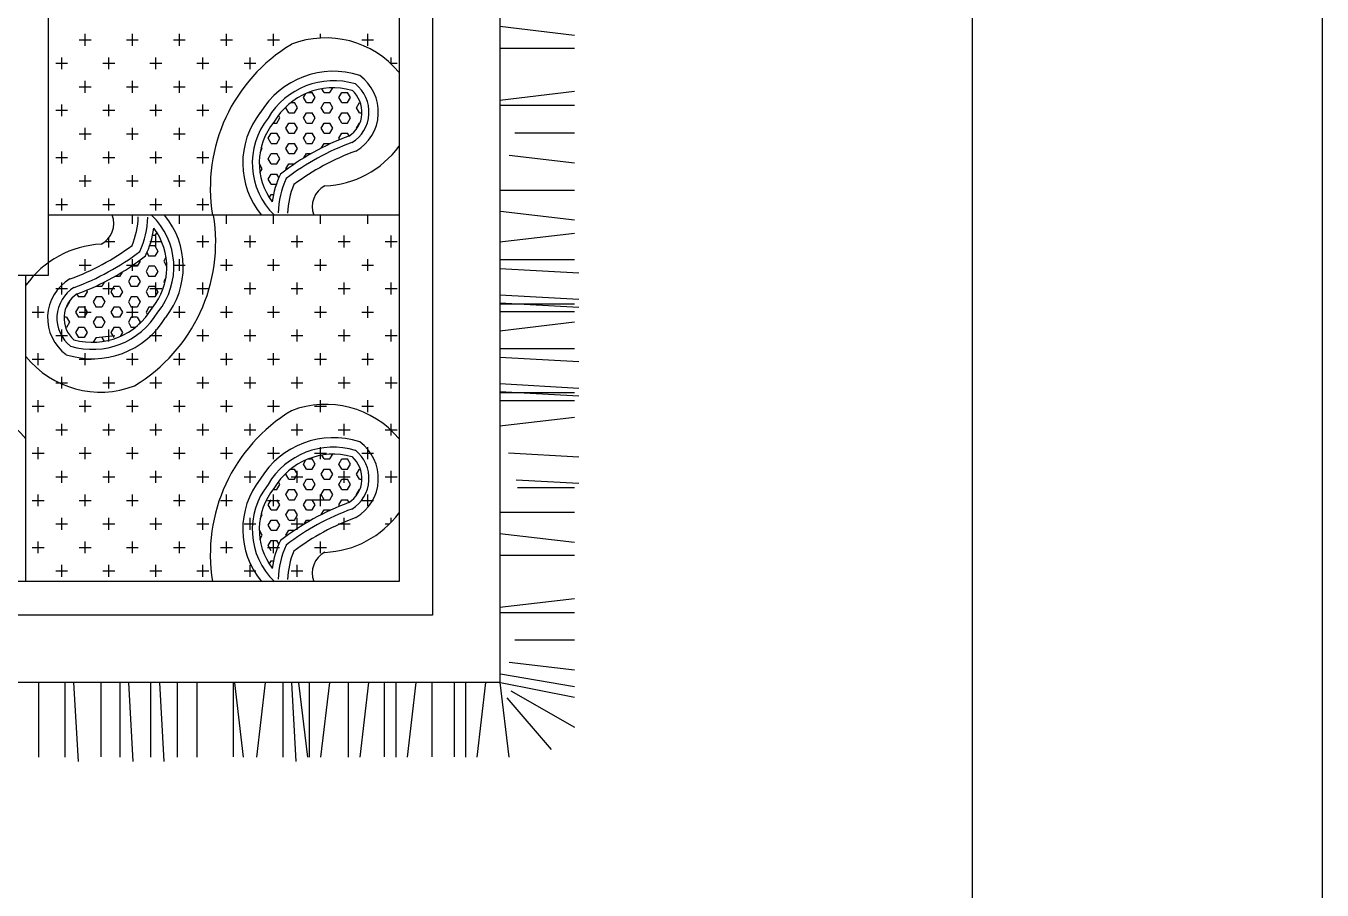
# Model space of a CAD drawing. Header units: inches. Extents: x 9.7 to 52.2, y 13.1 to 37.9.
# Drawn here: x 29.488 to 30.738, y 30.778 to 31.611 of the extents above; entities that cross this region are included whole.
import ezdxf

# ---------------------------------------------------------------- set-up
doc = ezdxf.new("R2010")
doc.units = ezdxf.units.IN
doc.header["$MEASUREMENT"] = 0
doc.layers.add('02', color=2, linetype='Continuous')
doc.layers.add('kadrbm', color=4, linetype='Continuous')

# ---------------------------------------------------------------- blocks, each defined once
blk = doc.blocks.new('kadrbm')
at = {"layer": 'kadrbm', "color": 4}
blk.add_lwpolyline([(0, 0), (0, 24.7972), (21, 24.7972), (21, 0), (0, 0)], close=True, dxfattribs=at)
blk.add_lwpolyline([(20.6631, 0.3257), (20.6631, 24.4603), (0.3369, 24.4603), (0.3369, 0.3257), (20.6631, 0.3257)], dxfattribs=at)

msp = doc.modelspace()

# ---------------------------------------------------------------- linework, layer by layer
at = {"layer": '02'}
for p, q in [((29.9452, 31.6104), (30.0172, 31.6018)), ((29.5399, 31.5973), (29.5513, 31.5973)), ((29.5456, 31.5916), (29.5456, 31.603)), ((29.5853, 31.5973), (29.5966, 31.5973)), ((29.591, 31.5916), (29.591, 31.603)), ((29.6307, 31.5973), (29.642, 31.5973)), ((29.6363, 31.5916), (29.6363, 31.603)), ((29.676, 31.5973), (29.6874, 31.5973)), ((29.6817, 31.5916), (29.6817, 31.603)), ((29.7214, 31.5973), (29.7327, 31.5973)), ((29.727, 31.5916), (29.727, 31.603)), ((29.7724, 31.5989), (29.7724, 31.603)), ((29.8121, 31.5973), (29.8234, 31.5973)), ((29.8178, 31.5916), (29.8178, 31.603)), ((29.5229, 31.569), (29.5229, 31.5803)), ((29.5683, 31.569), (29.5683, 31.5803)), ((29.6136, 31.569), (29.6136, 31.5803)), ((29.659, 31.569), (29.659, 31.5803)), ((29.7044, 31.569), (29.7044, 31.5803)), ((29.8404, 31.5739), (29.8404, 31.5803)), ((29.9452, 31.5893), (30.0171, 31.5893)), ((29.5173, 31.5746), (29.5286, 31.5746)), ((29.5626, 31.5746), (29.574, 31.5746)), ((29.608, 31.5746), (29.6193, 31.5746)), ((29.6533, 31.5746), (29.6647, 31.5746)), ((29.6987, 31.5746), (29.71, 31.5746)), ((29.8397, 31.5746), (29.8461, 31.5746)), ((29.5456, 31.5463), (29.5456, 31.5576)), ((29.591, 31.5463), (29.591, 31.5576)), ((29.6363, 31.5463), (29.6363, 31.5576)), ((29.6817, 31.5463), (29.6817, 31.5576)), ((29.5399, 31.552), (29.5513, 31.552)), ((29.5853, 31.552), (29.5966, 31.552)), ((29.6307, 31.552), (29.642, 31.552)), ((29.676, 31.552), (29.6874, 31.552)), ((29.7559, 31.5416), (29.7582, 31.5455)), ((29.7606, 31.5465), (29.7644, 31.5465)), ((29.7673, 31.5416), (29.7644, 31.5465)), ((29.7758, 31.5465), (29.7737, 31.5501)), ((29.7758, 31.5465), (29.7814, 31.5465)), ((29.7814, 31.5465), (29.7841, 31.5511)), ((29.7899, 31.5416), (29.7928, 31.5465)), ((29.7928, 31.5465), (29.7984, 31.5465)), ((29.8013, 31.5416), (29.7984, 31.5465)), ((29.9452, 31.5392), (30.0172, 31.5477)), ((29.5173, 31.5293), (29.5286, 31.5293)), ((29.5229, 31.5236), (29.5229, 31.5349)), ((29.5626, 31.5293), (29.574, 31.5293)), ((29.5683, 31.5236), (29.5683, 31.5349)), ((29.608, 31.5293), (29.6193, 31.5293)), ((29.6136, 31.5236), (29.6136, 31.5349)), ((29.6533, 31.5293), (29.6647, 31.5293)), ((29.659, 31.5236), (29.659, 31.5349)), ((29.7389, 31.5317), (29.74, 31.5337)), ((29.7417, 31.5268), (29.7389, 31.5317)), ((29.7435, 31.5367), (29.7474, 31.5367)), ((29.7502, 31.5317), (29.7474, 31.5367)), ((29.7474, 31.5268), (29.7502, 31.5317)), ((29.7588, 31.5367), (29.7559, 31.5416)), ((29.7588, 31.5367), (29.7644, 31.5367)), ((29.7644, 31.5367), (29.7673, 31.5416)), ((29.7729, 31.5317), (29.7758, 31.5367)), ((29.7758, 31.5268), (29.7729, 31.5317)), ((29.7758, 31.5367), (29.7814, 31.5367)), ((29.7843, 31.5317), (29.7814, 31.5367)), ((29.7814, 31.5268), (29.7843, 31.5317)), ((29.7928, 31.5367), (29.7899, 31.5416)), ((29.7928, 31.5367), (29.7984, 31.5367)), ((29.7984, 31.5367), (29.8013, 31.5416)), ((29.8069, 31.5317), (29.8098, 31.5367)), ((29.8098, 31.5268), (29.8069, 31.5317)), ((29.8098, 31.5367), (29.8107, 31.5367)), ((29.9452, 31.5342), (30.0171, 31.5342)), ((29.7266, 31.517), (29.7304, 31.517)), ((29.7304, 31.517), (29.7332, 31.5219)), ((29.7332, 31.5219), (29.7317, 31.5245)), ((29.7389, 31.5121), (29.7417, 31.517)), ((29.7417, 31.5268), (29.7474, 31.5268)), ((29.7417, 31.517), (29.7474, 31.517)), ((29.7502, 31.5121), (29.7474, 31.517)), ((29.7559, 31.5219), (29.7588, 31.5268)), ((29.7588, 31.517), (29.7559, 31.5219)), ((29.7588, 31.5268), (29.7644, 31.5268)), ((29.7588, 31.517), (29.7644, 31.517)), ((29.7673, 31.5219), (29.7644, 31.5268)), ((29.7644, 31.517), (29.7673, 31.5219)), ((29.7729, 31.5121), (29.7758, 31.517)), ((29.7758, 31.5268), (29.7814, 31.5268)), ((29.7758, 31.517), (29.7814, 31.517)), ((29.7843, 31.5121), (29.7814, 31.517)), ((29.7899, 31.5219), (29.7928, 31.5268)), ((29.7928, 31.517), (29.7899, 31.5219)), ((29.7928, 31.5268), (29.7984, 31.5268)), ((29.7928, 31.517), (29.7984, 31.517)), ((29.8013, 31.5219), (29.7984, 31.5268)), ((29.7984, 31.517), (29.8013, 31.5219)), ((29.8069, 31.5121), (29.8098, 31.517)), ((29.8098, 31.5268), (29.8122, 31.5268)), ((29.8098, 31.517), (29.8101, 31.517)), ((29.5399, 31.5066), (29.5513, 31.5066)), ((29.5456, 31.5009), (29.5456, 31.5123)), ((29.5853, 31.5066), (29.5966, 31.5066)), ((29.591, 31.5009), (29.591, 31.5123)), ((29.6307, 31.5066), (29.642, 31.5066)), ((29.6363, 31.5009), (29.6363, 31.5123)), ((29.7219, 31.5023), (29.7247, 31.5072)), ((29.7247, 31.5072), (29.7304, 31.5072)), ((29.7332, 31.5023), (29.7304, 31.5072)), ((29.7417, 31.5072), (29.7389, 31.5121)), ((29.7417, 31.5072), (29.7474, 31.5072)), ((29.7474, 31.5072), (29.7502, 31.5121)), ((29.7559, 31.5023), (29.7588, 31.5072)), ((29.7588, 31.5072), (29.7644, 31.5072)), ((29.7673, 31.5023), (29.7644, 31.5072)), ((29.7758, 31.5072), (29.7729, 31.5121)), ((29.7758, 31.5072), (29.7814, 31.5072)), ((29.7814, 31.5072), (29.7843, 31.5121)), ((29.7899, 31.5023), (29.7928, 31.5072)), ((29.7928, 31.5072), (29.7984, 31.5072)), ((29.8, 31.5046), (29.7984, 31.5072)), ((29.8072, 31.5117), (29.8069, 31.5121)), ((29.9597, 31.5077), (30.0171, 31.5077)), ((29.7141, 31.4888), (29.7162, 31.4925)), ((29.7162, 31.4925), (29.7153, 31.4941)), ((29.7247, 31.4974), (29.7219, 31.5023)), ((29.7247, 31.4974), (29.7304, 31.4974)), ((29.7304, 31.4974), (29.7332, 31.5023)), ((29.7389, 31.4925), (29.7417, 31.4974)), ((29.7417, 31.4876), (29.7389, 31.4925)), ((29.7417, 31.4974), (29.7474, 31.4974)), ((29.7502, 31.4925), (29.7474, 31.4974)), ((29.7474, 31.4876), (29.7502, 31.4925)), ((29.7588, 31.4974), (29.7559, 31.5023)), ((29.7588, 31.4974), (29.7644, 31.4974)), ((29.7644, 31.4974), (29.7673, 31.5023)), ((29.7731, 31.4927), (29.7758, 31.4974)), ((29.7758, 31.4974), (29.7814, 31.4974)), ((29.7817, 31.4969), (29.7814, 31.4974)), ((29.7908, 31.5009), (29.7899, 31.5023)), ((29.5173, 31.4839), (29.5286, 31.4839)), ((29.5229, 31.4782), (29.5229, 31.4896)), ((29.5626, 31.4839), (29.574, 31.4839)), ((29.5683, 31.4782), (29.5683, 31.4896)), ((29.608, 31.4839), (29.6193, 31.4839)), ((29.6136, 31.4782), (29.6136, 31.4896)), ((29.6533, 31.4839), (29.6647, 31.4839)), ((29.659, 31.4782), (29.659, 31.4896)), ((29.7219, 31.4826), (29.7247, 31.4876)), ((29.7247, 31.4777), (29.7219, 31.4826)), ((29.7247, 31.4876), (29.7304, 31.4876)), ((29.7332, 31.4826), (29.7304, 31.4876)), ((29.7304, 31.4777), (29.7332, 31.4826)), ((29.7417, 31.4876), (29.7474, 31.4876)), ((29.7563, 31.4834), (29.7588, 31.4876)), ((29.7588, 31.4876), (29.7634, 31.4876)), ((29.9541, 31.4862), (30.0172, 31.4787)), ((29.5456, 31.4556), (29.5456, 31.4669)), ((29.591, 31.4556), (29.591, 31.4669)), ((29.6363, 31.4556), (29.6363, 31.4669)), ((29.7133, 31.4777), (29.7134, 31.4777)), ((29.7162, 31.4728), (29.7134, 31.4777)), ((29.714, 31.4689), (29.7162, 31.4728)), ((29.7219, 31.463), (29.7247, 31.4679)), ((29.7247, 31.4777), (29.7304, 31.4777)), ((29.7247, 31.4679), (29.7304, 31.4679)), ((29.7323, 31.4646), (29.7304, 31.4679)), ((29.7389, 31.4728), (29.7417, 31.4777)), ((29.7394, 31.472), (29.7389, 31.4728)), ((29.7417, 31.4777), (29.7474, 31.4777)), ((29.7474, 31.4777), (29.7474, 31.4777)), ((29.5399, 31.4612), (29.5513, 31.4612)), ((29.5853, 31.4612), (29.5966, 31.4612)), ((29.6307, 31.4612), (29.642, 31.4612)), ((29.7247, 31.4581), (29.7219, 31.463)), ((29.7247, 31.4581), (29.7298, 31.4581)), ((29.5229, 31.4329), (29.5229, 31.4442)), ((29.5683, 31.4329), (29.5683, 31.4442)), ((29.6136, 31.4329), (29.6136, 31.4442)), ((29.659, 31.4329), (29.659, 31.4442)), ((29.7229, 31.4451), (29.7247, 31.4483)), ((29.7247, 31.4483), (29.7271, 31.4483)), ((29.9458, 31.4525), (30.0171, 31.4525)), ((29.5173, 31.4386), (29.5286, 31.4386)), ((29.5626, 31.4386), (29.574, 31.4386)), ((29.608, 31.4386), (29.6193, 31.4386)), ((29.6533, 31.4386), (29.6647, 31.4386)), ((29.9458, 31.4321), (30.0172, 31.4236)), ((29.848, 31.4284), (29.5103, 31.4284)), ((29.591, 31.4199), (29.591, 31.4284)), ((29.6363, 31.4199), (29.6363, 31.4284)), ((29.6817, 31.4199), (29.6817, 31.4284)), ((29.727, 31.4199), (29.727, 31.4284)), ((29.7724, 31.4199), (29.7724, 31.4284)), ((29.8178, 31.4199), (29.8178, 31.4284)), ((29.5683, 31.3972), (29.5683, 31.4064)), ((29.6127, 31.4085), (29.6104, 31.4085)), ((29.6145, 31.4116), (29.6127, 31.4085)), ((29.6136, 31.3972), (29.6136, 31.4086)), ((29.659, 31.3972), (29.659, 31.4086)), ((29.7044, 31.3972), (29.7044, 31.4086)), ((29.7497, 31.3972), (29.7497, 31.4086)), ((29.7951, 31.3972), (29.7951, 31.4086)), ((29.8404, 31.3972), (29.8404, 31.4086)), ((29.9452, 31.4024), (30.0172, 31.4108)), ((29.5649, 31.4029), (29.574, 31.4029)), ((29.6051, 31.3922), (29.607, 31.3888)), ((29.6127, 31.3986), (29.6076, 31.3986)), ((29.608, 31.4029), (29.6193, 31.4029)), ((29.6127, 31.3986), (29.6155, 31.3937)), ((29.6155, 31.3937), (29.6127, 31.3888)), ((29.6533, 31.4029), (29.6647, 31.4029)), ((29.6987, 31.4029), (29.71, 31.4029)), ((29.7441, 31.4029), (29.7554, 31.4029)), ((29.7894, 31.4029), (29.8008, 31.4029)), ((29.8348, 31.4029), (29.8461, 31.4029)), ((29.5399, 31.3802), (29.5513, 31.3802)), ((29.5456, 31.3746), (29.5456, 31.3859)), ((29.5853, 31.3802), (29.5966, 31.3802)), ((29.591, 31.3746), (29.591, 31.3859)), ((29.5985, 31.3839), (29.5957, 31.379)), ((29.598, 31.3847), (29.5985, 31.3839)), ((29.6127, 31.3888), (29.607, 31.3888)), ((29.6234, 31.3878), (29.6212, 31.3839)), ((29.6212, 31.3839), (29.624, 31.379)), ((29.6307, 31.3802), (29.642, 31.3802)), ((29.6363, 31.3746), (29.6363, 31.3859)), ((29.676, 31.3802), (29.6874, 31.3802)), ((29.6817, 31.3746), (29.6817, 31.3859)), ((29.7214, 31.3802), (29.7327, 31.3802)), ((29.727, 31.3746), (29.727, 31.3859)), ((29.7667, 31.3802), (29.7781, 31.3802)), ((29.7724, 31.3746), (29.7724, 31.3859)), ((29.8121, 31.3802), (29.8234, 31.3802)), ((29.8178, 31.3746), (29.8178, 31.3859)), ((29.9452, 31.3854), (30.0172, 31.3854)), ((29.4884, 31.0752), (29.4884, 31.3704)), ((29.5787, 31.3692), (29.574, 31.3692)), ((29.5811, 31.3733), (29.5787, 31.3692)), ((29.59, 31.3692), (29.5872, 31.3643)), ((29.5957, 31.379), (29.59, 31.379)), ((29.59, 31.379), (29.59, 31.379)), ((29.5957, 31.3692), (29.59, 31.3692)), ((29.5957, 31.3692), (29.5985, 31.3643)), ((29.607, 31.379), (29.6042, 31.3741)), ((29.6042, 31.3741), (29.607, 31.3692)), ((29.6127, 31.379), (29.607, 31.379)), ((29.6127, 31.3692), (29.607, 31.3692)), ((29.6127, 31.379), (29.6155, 31.3741)), ((29.6155, 31.3741), (29.6127, 31.3692)), ((29.6233, 31.3679), (29.6212, 31.3643)), ((29.6241, 31.379), (29.624, 31.379)), ((29.9452, 31.3769), (30.0214, 31.3726)), ((29.5173, 31.3576), (29.5286, 31.3576)), ((29.5229, 31.3519), (29.5229, 31.3632)), ((29.5475, 31.3544), (29.5446, 31.3495)), ((29.5467, 31.3559), (29.5475, 31.3544)), ((29.5557, 31.3598), (29.556, 31.3594)), ((29.5616, 31.3594), (29.556, 31.3594)), ((29.5643, 31.364), (29.5616, 31.3594)), ((29.5626, 31.3576), (29.574, 31.3576)), ((29.5683, 31.3519), (29.5683, 31.3632)), ((29.573, 31.3594), (29.5702, 31.3544)), ((29.5702, 31.3544), (29.573, 31.3495)), ((29.5787, 31.3594), (29.573, 31.3594)), ((29.5787, 31.3594), (29.5815, 31.3544)), ((29.5815, 31.3544), (29.5787, 31.3495)), ((29.5872, 31.3643), (29.59, 31.3594)), ((29.5957, 31.3594), (29.59, 31.3594)), ((29.5985, 31.3643), (29.5957, 31.3594)), ((29.607, 31.3594), (29.6042, 31.3544)), ((29.6042, 31.3544), (29.607, 31.3495)), ((29.6127, 31.3594), (29.607, 31.3594)), ((29.608, 31.3576), (29.6193, 31.3576)), ((29.6127, 31.3594), (29.6155, 31.3544)), ((29.6155, 31.3544), (29.6127, 31.3495)), ((29.6136, 31.3519), (29.6136, 31.3632)), ((29.6212, 31.3643), (29.6221, 31.3626)), ((29.6533, 31.3576), (29.6647, 31.3576)), ((29.659, 31.3519), (29.659, 31.3632)), ((29.6987, 31.3576), (29.71, 31.3576)), ((29.7044, 31.3519), (29.7044, 31.3632)), ((29.7441, 31.3576), (29.7554, 31.3576)), ((29.7497, 31.3519), (29.7497, 31.3632)), ((29.7894, 31.3576), (29.8008, 31.3576)), ((29.7951, 31.3519), (29.7951, 31.3632)), ((29.8348, 31.3576), (29.8461, 31.3576)), ((29.8404, 31.3519), (29.8404, 31.3632)), ((29.5305, 31.3446), (29.5276, 31.3397)), ((29.5302, 31.345), (29.5305, 31.3446)), ((29.5375, 31.3521), (29.539, 31.3495)), ((29.5446, 31.3495), (29.539, 31.3495)), ((29.556, 31.3495), (29.5531, 31.3446)), ((29.5531, 31.3446), (29.556, 31.3397)), ((29.5616, 31.3495), (29.556, 31.3495)), ((29.5616, 31.3495), (29.5645, 31.3446)), ((29.5645, 31.3446), (29.5616, 31.3397)), ((29.5787, 31.3495), (29.573, 31.3495)), ((29.59, 31.3495), (29.5872, 31.3446)), ((29.5872, 31.3446), (29.59, 31.3397)), ((29.5957, 31.3495), (29.59, 31.3495)), ((29.5957, 31.3495), (29.5985, 31.3446)), ((29.5985, 31.3446), (29.5957, 31.3397)), ((29.6127, 31.3495), (29.607, 31.3495)), ((29.9452, 31.3514), (30.0214, 31.3472)), ((29.9452, 31.3438), (30.0214, 31.3396)), ((29.9452, 31.3429), (30.0172, 31.3429)), ((29.4946, 31.3349), (29.5059, 31.3349)), ((29.5002, 31.3292), (29.5002, 31.3405)), ((29.5276, 31.3299), (29.5252, 31.3299)), ((29.5276, 31.3397), (29.5273, 31.3397)), ((29.5276, 31.3299), (29.5305, 31.325)), ((29.539, 31.3397), (29.5361, 31.3348)), ((29.5361, 31.3348), (29.539, 31.3299)), ((29.5446, 31.3397), (29.539, 31.3397)), ((29.5446, 31.3299), (29.539, 31.3299)), ((29.5399, 31.3349), (29.5513, 31.3349)), ((29.5446, 31.3397), (29.5475, 31.3348)), ((29.5475, 31.3348), (29.5446, 31.3299)), ((29.5456, 31.3292), (29.5456, 31.3405)), ((29.556, 31.3299), (29.5531, 31.325)), ((29.5616, 31.3397), (29.556, 31.3397)), ((29.5616, 31.3299), (29.556, 31.3299)), ((29.5616, 31.3299), (29.5645, 31.325)), ((29.573, 31.3397), (29.5702, 31.3348)), ((29.5702, 31.3348), (29.573, 31.3299)), ((29.5787, 31.3397), (29.573, 31.3397)), ((29.5787, 31.3299), (29.573, 31.3299)), ((29.5787, 31.3397), (29.5815, 31.3348)), ((29.5815, 31.3348), (29.5787, 31.3299)), ((29.5853, 31.3349), (29.5966, 31.3349)), ((29.59, 31.3299), (29.5872, 31.325)), ((29.5957, 31.3397), (29.59, 31.3397)), ((29.5957, 31.3299), (29.59, 31.3299)), ((29.591, 31.3292), (29.591, 31.3405)), ((29.5957, 31.3299), (29.5985, 31.325)), ((29.607, 31.3397), (29.6042, 31.3348)), ((29.6042, 31.3348), (29.6057, 31.3322)), ((29.6108, 31.3397), (29.607, 31.3397)), ((29.6307, 31.3349), (29.642, 31.3349)), ((29.6363, 31.3292), (29.6363, 31.3405)), ((29.676, 31.3349), (29.6874, 31.3349)), ((29.6817, 31.3292), (29.6817, 31.3405)), ((29.7214, 31.3349), (29.7327, 31.3349)), ((29.727, 31.3292), (29.727, 31.3405)), ((29.7667, 31.3349), (29.7781, 31.3349)), ((29.7724, 31.3292), (29.7724, 31.3405)), ((29.8121, 31.3349), (29.8234, 31.3349)), ((29.8178, 31.3292), (29.8178, 31.3405)), ((29.9452, 31.3353), (30.0172, 31.3353)), ((29.5229, 31.3065), (29.5229, 31.3179)), ((29.5276, 31.3201), (29.5267, 31.3201)), ((29.5305, 31.325), (29.5276, 31.3201)), ((29.539, 31.3201), (29.5361, 31.3152)), ((29.5446, 31.3201), (29.539, 31.3201)), ((29.5446, 31.3201), (29.5475, 31.3152)), ((29.5531, 31.325), (29.556, 31.3201)), ((29.5616, 31.3201), (29.556, 31.3201)), ((29.5645, 31.325), (29.5616, 31.3201)), ((29.5683, 31.3065), (29.5683, 31.3179)), ((29.573, 31.3201), (29.5702, 31.3152)), ((29.5787, 31.3201), (29.573, 31.3201)), ((29.5787, 31.3201), (29.5815, 31.3152)), ((29.5872, 31.325), (29.59, 31.3201)), ((29.5939, 31.3201), (29.59, 31.3201)), ((29.5985, 31.325), (29.5974, 31.3231)), ((29.6136, 31.3065), (29.6136, 31.3179)), ((29.659, 31.3065), (29.659, 31.3179)), ((29.7044, 31.3065), (29.7044, 31.3179)), ((29.7497, 31.3065), (29.7497, 31.3179)), ((29.7951, 31.3065), (29.7951, 31.3179)), ((29.8404, 31.3065), (29.8404, 31.3179)), ((29.9452, 31.3168), (30.0172, 31.3253)), ((29.5173, 31.3122), (29.5286, 31.3122)), ((29.5361, 31.3152), (29.539, 31.3102)), ((29.5446, 31.3102), (29.539, 31.3102)), ((29.5475, 31.3152), (29.5446, 31.3102)), ((29.556, 31.3102), (29.5533, 31.3057)), ((29.556, 31.3102), (29.574, 31.3122)), ((29.5616, 31.3102), (29.5637, 31.3066)), ((29.5702, 31.3152), (29.573, 31.3102)), ((29.5815, 31.3152), (29.5792, 31.3112)), ((29.608, 31.3122), (29.6193, 31.3122)), ((29.6533, 31.3122), (29.6647, 31.3122)), ((29.6987, 31.3122), (29.71, 31.3122)), ((29.7441, 31.3122), (29.7554, 31.3122)), ((29.7894, 31.3122), (29.8008, 31.3122)), ((29.8348, 31.3122), (29.8461, 31.3122)), ((29.5002, 31.2838), (29.5002, 31.2952)), ((29.5456, 31.2838), (29.5456, 31.2952)), ((29.591, 31.2838), (29.591, 31.2952)), ((29.6363, 31.2838), (29.6363, 31.2952)), ((29.6817, 31.2838), (29.6817, 31.2952)), ((29.727, 31.2838), (29.727, 31.2952)), ((29.7724, 31.2838), (29.7724, 31.2952)), ((29.8178, 31.2838), (29.8178, 31.2952)), ((29.9452, 31.2998), (30.0172, 31.2998)), ((29.4946, 31.2895), (29.5059, 31.2895)), ((29.5399, 31.2895), (29.5513, 31.2895)), ((29.5853, 31.2895), (29.5966, 31.2895)), ((29.6307, 31.2895), (29.642, 31.2895)), ((29.676, 31.2895), (29.6874, 31.2895)), ((29.7214, 31.2895), (29.7327, 31.2895)), ((29.7667, 31.2895), (29.7781, 31.2895)), ((29.8121, 31.2895), (29.8234, 31.2895)), ((29.9452, 31.2913), (30.0214, 31.2871)), ((29.5173, 31.2668), (29.5286, 31.2668)), ((29.5229, 31.2612), (29.5229, 31.2725)), ((29.5626, 31.2668), (29.574, 31.2668)), ((29.5683, 31.2612), (29.5683, 31.2725)), ((29.608, 31.2668), (29.6193, 31.2668)), ((29.6136, 31.2612), (29.6136, 31.2725)), ((29.6533, 31.2668), (29.6647, 31.2668)), ((29.659, 31.2612), (29.659, 31.2725)), ((29.6987, 31.2668), (29.71, 31.2668)), ((29.7044, 31.2612), (29.7044, 31.2725)), ((29.7441, 31.2668), (29.7554, 31.2668)), ((29.7497, 31.2612), (29.7497, 31.2725)), ((29.7894, 31.2668), (29.8008, 31.2668)), ((29.7951, 31.2612), (29.7951, 31.2725)), ((29.8348, 31.2668), (29.8461, 31.2668)), ((29.8404, 31.2612), (29.8404, 31.2725)), ((29.9452, 31.2659), (30.0214, 31.2616)), ((29.9452, 31.2582), (30.0214, 31.254)), ((29.9452, 31.2574), (30.0172, 31.2574)), ((29.4946, 31.2442), (29.5059, 31.2442)), ((29.5002, 31.2385), (29.5002, 31.2498)), ((29.5399, 31.2442), (29.5513, 31.2442)), ((29.5456, 31.2385), (29.5456, 31.2498)), ((29.5853, 31.2442), (29.5966, 31.2442)), ((29.591, 31.2385), (29.591, 31.2498)), ((29.6307, 31.2442), (29.642, 31.2442)), ((29.6363, 31.2385), (29.6363, 31.2498)), ((29.676, 31.2442), (29.6874, 31.2442)), ((29.6817, 31.2385), (29.6817, 31.2498)), ((29.7214, 31.2442), (29.7327, 31.2442)), ((29.727, 31.2385), (29.727, 31.2498)), ((29.7667, 31.2442), (29.7781, 31.2442)), ((29.7724, 31.2385), (29.7724, 31.2498)), ((29.8121, 31.2442), (29.8234, 31.2442)), ((29.8178, 31.2385), (29.8178, 31.2498)), ((29.9452, 31.2497), (30.0172, 31.2497)), ((29.9452, 31.2251), (30.0172, 31.2336)), ((29.5173, 31.2215), (29.5286, 31.2215)), ((29.5229, 31.2158), (29.5229, 31.2271)), ((29.5626, 31.2215), (29.574, 31.2215)), ((29.5683, 31.2158), (29.5683, 31.2271)), ((29.608, 31.2215), (29.6193, 31.2215)), ((29.6136, 31.2158), (29.6136, 31.2271)), ((29.6533, 31.2215), (29.6647, 31.2215)), ((29.659, 31.2158), (29.659, 31.2271)), ((29.6987, 31.2215), (29.71, 31.2215)), ((29.7044, 31.2158), (29.7044, 31.2271)), ((29.7441, 31.2215), (29.7554, 31.2215)), ((29.7497, 31.2158), (29.7497, 31.2271)), ((29.7894, 31.2215), (29.8008, 31.2215)), ((29.7951, 31.2158), (29.7951, 31.2271)), ((29.8348, 31.2215), (29.8461, 31.2215)), ((29.8404, 31.2158), (29.8404, 31.2271)), ((29.5002, 31.1931), (29.5002, 31.2045)), ((29.5456, 31.1931), (29.5456, 31.2045)), ((29.591, 31.1931), (29.591, 31.2045)), ((29.6363, 31.1931), (29.6363, 31.2045)), ((29.6817, 31.1931), (29.6817, 31.2045)), ((29.727, 31.1931), (29.727, 31.2045)), ((29.7724, 31.1931), (29.7724, 31.2045)), ((29.8178, 31.1931), (29.8178, 31.2045)), ((29.4946, 31.1988), (29.5059, 31.1988)), ((29.5399, 31.1988), (29.5513, 31.1988)), ((29.5853, 31.1988), (29.5966, 31.1988)), ((29.6307, 31.1988), (29.642, 31.1988)), ((29.676, 31.1988), (29.6874, 31.1988)), ((29.7214, 31.1988), (29.7327, 31.1988)), ((29.7559, 31.1884), (29.7582, 31.1923)), ((29.7606, 31.1933), (29.7644, 31.1933)), ((29.7673, 31.1884), (29.7644, 31.1933)), ((29.7667, 31.1988), (29.7781, 31.1988)), ((29.7758, 31.1933), (29.7737, 31.197)), ((29.7758, 31.1933), (29.7814, 31.1933)), ((29.7814, 31.1933), (29.7841, 31.1979)), ((29.7899, 31.1884), (29.7928, 31.1933)), ((29.7928, 31.1933), (29.7984, 31.1933)), ((29.8013, 31.1884), (29.7984, 31.1933)), ((29.8121, 31.1988), (29.8234, 31.1988)), ((29.9536, 31.1991), (30.0214, 31.1954)), ((29.5229, 31.1704), (29.5229, 31.1818)), ((29.5683, 31.1704), (29.5683, 31.1818)), ((29.6136, 31.1704), (29.6136, 31.1818)), ((29.659, 31.1704), (29.659, 31.1818)), ((29.7044, 31.1704), (29.7044, 31.1818)), ((29.7389, 31.1786), (29.74, 31.1805)), ((29.7435, 31.1835), (29.7474, 31.1835)), ((29.7502, 31.1786), (29.7474, 31.1835)), ((29.7497, 31.1704), (29.7497, 31.1818)), ((29.7588, 31.1835), (29.7559, 31.1884)), ((29.7588, 31.1835), (29.7644, 31.1835)), ((29.7644, 31.1835), (29.7673, 31.1884)), ((29.7729, 31.1786), (29.7758, 31.1835)), ((29.7758, 31.1835), (29.7814, 31.1835)), ((29.7843, 31.1786), (29.7814, 31.1835)), ((29.7928, 31.1835), (29.7899, 31.1884)), ((29.7928, 31.1835), (29.7984, 31.1835)), ((29.7951, 31.1704), (29.7951, 31.1818)), ((29.7984, 31.1835), (29.8013, 31.1884)), ((29.8069, 31.1786), (29.8098, 31.1835)), ((29.8098, 31.1835), (29.8107, 31.1835)), ((29.8404, 31.1704), (29.8404, 31.1818)), ((29.5173, 31.1761), (29.5286, 31.1761)), ((29.5626, 31.1761), (29.574, 31.1761)), ((29.608, 31.1761), (29.6193, 31.1761)), ((29.6533, 31.1761), (29.6647, 31.1761)), ((29.6987, 31.1761), (29.71, 31.1761)), ((29.7304, 31.1639), (29.7332, 31.1688)), ((29.7332, 31.1688), (29.7317, 31.1714)), ((29.7417, 31.1737), (29.7389, 31.1786)), ((29.7417, 31.1737), (29.7474, 31.1737)), ((29.7441, 31.1761), (29.7554, 31.1761)), ((29.7474, 31.1737), (29.7502, 31.1786)), ((29.7559, 31.1688), (29.7588, 31.1737)), ((29.7588, 31.1639), (29.7559, 31.1688)), ((29.7588, 31.1737), (29.7644, 31.1737)), ((29.7673, 31.1688), (29.7644, 31.1737)), ((29.7644, 31.1639), (29.7673, 31.1688)), ((29.7758, 31.1737), (29.7729, 31.1786)), ((29.7758, 31.1737), (29.7814, 31.1737)), ((29.7814, 31.1737), (29.7843, 31.1786)), ((29.7894, 31.1761), (29.8008, 31.1761)), ((29.7899, 31.1688), (29.7928, 31.1737)), ((29.7928, 31.1639), (29.7899, 31.1688)), ((29.7928, 31.1737), (29.7984, 31.1737)), ((29.8013, 31.1688), (29.7984, 31.1737)), ((29.7984, 31.1639), (29.8013, 31.1688)), ((29.8098, 31.1737), (29.8069, 31.1786)), ((29.8098, 31.1737), (29.8122, 31.1737)), ((29.8348, 31.1761), (29.8461, 31.1761)), ((29.9608, 31.1733), (30.0214, 31.1699)), ((29.5002, 31.1478), (29.5002, 31.1591)), ((29.5456, 31.1478), (29.5456, 31.1591)), ((29.591, 31.1478), (29.591, 31.1591)), ((29.6363, 31.1478), (29.6363, 31.1591)), ((29.6817, 31.1478), (29.6817, 31.1591)), ((29.7266, 31.1639), (29.7304, 31.1639)), ((29.727, 31.1478), (29.727, 31.1591)), ((29.7389, 31.1589), (29.7417, 31.1639)), ((29.7417, 31.154), (29.7389, 31.1589)), ((29.7417, 31.1639), (29.7474, 31.1639)), ((29.7502, 31.1589), (29.7474, 31.1639)), ((29.7474, 31.154), (29.7502, 31.1589)), ((29.7588, 31.1639), (29.7644, 31.1639)), ((29.7724, 31.1478), (29.7724, 31.1591)), ((29.7729, 31.1589), (29.7758, 31.1639)), ((29.7758, 31.154), (29.7729, 31.1589)), ((29.7758, 31.1639), (29.7814, 31.1639)), ((29.7843, 31.1589), (29.7814, 31.1639)), ((29.7814, 31.154), (29.7843, 31.1589)), ((29.7928, 31.1639), (29.7984, 31.1639)), ((29.8069, 31.1589), (29.8098, 31.1639)), ((29.8072, 31.1585), (29.8069, 31.1589)), ((29.8098, 31.1639), (29.8101, 31.1639)), ((29.8178, 31.1478), (29.8178, 31.1591)), ((29.9623, 31.1657), (30.0172, 31.1657)), ((29.4946, 31.1534), (29.5059, 31.1534)), ((29.5399, 31.1534), (29.5513, 31.1534)), ((29.5853, 31.1534), (29.5966, 31.1534)), ((29.6307, 31.1534), (29.642, 31.1534)), ((29.676, 31.1534), (29.6874, 31.1534)), ((29.7214, 31.1534), (29.7327, 31.1534)), ((29.7219, 31.1491), (29.7247, 31.154)), ((29.7247, 31.1442), (29.7219, 31.1491)), ((29.7247, 31.1442), (29.7304, 31.1442)), ((29.7332, 31.1491), (29.7304, 31.154)), ((29.7304, 31.1442), (29.7332, 31.1491)), ((29.7389, 31.1393), (29.7417, 31.1442)), ((29.7417, 31.154), (29.7474, 31.154)), ((29.7417, 31.1442), (29.7474, 31.1442)), ((29.7502, 31.1393), (29.7474, 31.1442)), ((29.7559, 31.1491), (29.7588, 31.154)), ((29.7588, 31.1442), (29.7559, 31.1491)), ((29.7588, 31.154), (29.7814, 31.154)), ((29.7588, 31.1442), (29.7644, 31.1442)), ((29.7673, 31.1491), (29.7644, 31.154)), ((29.7644, 31.1442), (29.7673, 31.1491)), ((29.7731, 31.1396), (29.7758, 31.1442)), ((29.7758, 31.1442), (29.7814, 31.1442)), ((29.7817, 31.1438), (29.7814, 31.1442)), ((29.7899, 31.1491), (29.7928, 31.154)), ((29.7908, 31.1477), (29.7899, 31.1491)), ((29.7928, 31.154), (29.7984, 31.154)), ((29.8, 31.1514), (29.7984, 31.154)), ((29.8121, 31.1534), (29.8234, 31.1534)), ((29.9452, 31.142), (30.0171, 31.142)), ((29.5173, 31.1308), (29.5286, 31.1308)), ((29.5229, 31.1251), (29.5229, 31.1364)), ((29.5626, 31.1308), (29.574, 31.1308)), ((29.5683, 31.1251), (29.5683, 31.1364)), ((29.608, 31.1308), (29.6193, 31.1308)), ((29.6136, 31.1251), (29.6136, 31.1364)), ((29.6533, 31.1308), (29.6647, 31.1308)), ((29.659, 31.1251), (29.659, 31.1364)), ((29.6987, 31.1308), (29.71, 31.1308)), ((29.7044, 31.1251), (29.7044, 31.1364)), ((29.7141, 31.1357), (29.7162, 31.1393)), ((29.7162, 31.1393), (29.7153, 31.141)), ((29.7219, 31.1295), (29.7247, 31.1344)), ((29.7247, 31.1246), (29.7219, 31.1295)), ((29.7247, 31.1344), (29.7304, 31.1344)), ((29.7332, 31.1295), (29.7304, 31.1344)), ((29.7304, 31.1246), (29.7332, 31.1295)), ((29.7417, 31.1344), (29.7389, 31.1393)), ((29.7417, 31.1344), (29.7474, 31.1344)), ((29.7441, 31.1308), (29.7554, 31.1308)), ((29.7474, 31.1344), (29.7502, 31.1393)), ((29.7497, 31.1251), (29.7497, 31.1364)), ((29.7563, 31.1302), (29.7588, 31.1344)), ((29.7588, 31.1344), (29.7634, 31.1344)), ((29.7894, 31.1308), (29.8008, 31.1308)), ((29.7951, 31.1251), (29.7951, 31.1364)), ((29.8348, 31.1308), (29.8388, 31.1308)), ((29.8404, 31.1324), (29.8404, 31.1364)), ((29.7133, 31.1246), (29.7134, 31.1246)), ((29.7162, 31.1197), (29.7134, 31.1246)), ((29.714, 31.1158), (29.7162, 31.1197)), ((29.7247, 31.1246), (29.7304, 31.1246)), ((29.7389, 31.1197), (29.7417, 31.1246)), ((29.7394, 31.1189), (29.7389, 31.1197)), ((29.7417, 31.1246), (29.7474, 31.1246)), ((29.7474, 31.1245), (29.7474, 31.1246)), ((29.9452, 31.1216), (30.0172, 31.1131)), ((29.4946, 31.1081), (29.5059, 31.1081)), ((29.5002, 31.1024), (29.5002, 31.1137)), ((29.5399, 31.1081), (29.5513, 31.1081)), ((29.5456, 31.1024), (29.5456, 31.1137)), ((29.5853, 31.1081), (29.5966, 31.1081)), ((29.591, 31.1024), (29.591, 31.1137)), ((29.6307, 31.1081), (29.642, 31.1081)), ((29.6363, 31.1024), (29.6363, 31.1137)), ((29.676, 31.1081), (29.6874, 31.1081)), ((29.6817, 31.1024), (29.6817, 31.1137)), ((29.7214, 31.1081), (29.7327, 31.1081)), ((29.7219, 31.1098), (29.7247, 31.1148)), ((29.7247, 31.1049), (29.7219, 31.1098)), ((29.7247, 31.1148), (29.7304, 31.1148)), ((29.727, 31.1024), (29.727, 31.1137)), ((29.7323, 31.1114), (29.7304, 31.1148)), ((29.7667, 31.1081), (29.7781, 31.1081)), ((29.7724, 31.1024), (29.7724, 31.1137)), ((29.7229, 31.0919), (29.7247, 31.0951)), ((29.7247, 31.0951), (29.7271, 31.0951)), ((29.9452, 31.1005), (30.0171, 31.1005)), ((29.5173, 31.0854), (29.5286, 31.0854)), ((29.5229, 31.0797), (29.5229, 31.0911)), ((29.5626, 31.0854), (29.574, 31.0854)), ((29.5683, 31.0797), (29.5683, 31.0911)), ((29.608, 31.0854), (29.6193, 31.0854)), ((29.6136, 31.0797), (29.6136, 31.0911)), ((29.6533, 31.0854), (29.6647, 31.0854)), ((29.659, 31.0797), (29.659, 31.0911)), ((29.6987, 31.0854), (29.71, 31.0854)), ((29.7044, 31.0797), (29.7044, 31.0911)), ((29.7441, 31.0854), (29.7554, 31.0854)), ((29.7497, 31.0797), (29.7497, 31.0911)), ((29.9452, 31.0504), (30.0172, 31.0589)), ((29.9452, 31.0454), (30.0171, 31.0454)), ((29.9597, 31.0189), (30.0171, 31.0189)), ((29.9541, 30.9974), (30.0172, 30.9899)), ((29.9458, 30.9861), (30.0171, 30.974)), ((29.5005, 30.978), (29.5005, 30.906)), ((29.526, 30.978), (29.526, 30.906)), ((29.5344, 30.978), (29.5387, 30.9018)), ((29.5607, 30.9774), (29.5607, 30.9061)), ((29.5789, 30.978), (29.5789, 30.906)), ((29.5874, 30.978), (29.5916, 30.9018)), ((29.6086, 30.978), (29.6086, 30.906)), ((29.6171, 30.978), (29.6214, 30.9018)), ((29.6341, 30.978), (29.6341, 30.906)), ((29.6533, 30.978), (29.6533, 30.906)), ((29.688, 30.9774), (29.688, 30.9061)), ((29.6893, 30.9774), (29.6977, 30.906)), ((29.719, 30.978), (29.7105, 30.906)), ((29.7359, 30.978), (29.7359, 30.906)), ((29.7444, 30.978), (29.7487, 30.9018)), ((29.7512, 30.9774), (29.7597, 30.906)), ((29.7614, 30.978), (29.7614, 30.906)), ((29.7809, 30.978), (29.7724, 30.906)), ((29.7991, 30.978), (29.7991, 30.906)), ((29.8186, 30.978), (29.8101, 30.906)), ((29.8338, 30.9774), (29.8338, 30.9061)), ((29.8448, 30.978), (29.8448, 30.906)), ((29.8643, 30.978), (29.8558, 30.906)), ((29.8795, 30.9774), (29.8795, 30.9061)), ((29.901, 30.9774), (29.901, 30.9061)), ((29.912, 30.978), (29.912, 30.906)), ((29.9315, 30.978), (29.9231, 30.906)), ((29.9452, 30.978), (29.9537, 30.906)), ((29.9458, 30.978), (30.0171, 30.9637)), ((29.9556, 30.9697), (30.0172, 30.9348)), ((29.9519, 30.963), (29.9947, 30.9133))]:
    msp.add_line(p, q, dxfattribs=at)
for points in [[(27.9103, 33.4004), (27.9103, 31.3704), (29.5103, 31.3704), (29.5103, 33.4004)], [(29.5103, 32.2319), (29.9452, 32.2319), (29.9452, 30.978), (28.6721, 30.978), (28.6721, 31.3704)], [(29.5103, 32.1671), (29.8804, 32.1671), (29.8804, 31.0428), (28.7369, 31.0428), (28.7369, 31.3704)], [(29.5103, 32.1347), (29.848, 32.1347), (29.848, 31.0752), (28.7693, 31.0752), (28.7693, 31.3704)]]:
    msp.add_lwpolyline(points, dxfattribs=at)
for centre, radius, start, end in [((29.8278, 31.4544), 0.1617, 121.1125, 189.2666), ((29.7774, 31.5073), 0.0918, 39.6653, 111.1583), ((29.7848, 31.4847), 0.0822, 72.055, 149.019), ((29.7848, 31.4847), 0.0731, 73.2189, 149.4808), ((29.7845, 31.5276), 0.0346, 301.6232, 51.6957), ((29.7845, 31.5276), 0.0436, 300.344, 54.0192), ((29.7848, 31.4847), 0.0663, 74.3738, 149.9117), ((29.7845, 31.5276), 0.0278, 302.9498, 49.099), ((29.7757, 31.4784), 0.0783, 141.5973, 219.7611), ((29.7757, 31.4784), 0.0692, 141.1107, 226.3387), ((29.7757, 31.4784), 0.0624, 140.6541, 216.833), ((29.8856, 31.2717), 0.2481, 110.2997, 127.7385), ((29.8856, 31.2717), 0.2413, 110.1318, 127.346), ((29.7726, 31.55), 0.0936, 272.4675, 323.7193), ((29.8856, 31.2717), 0.2322, 109.9219, 126.7677), ((29.8192, 31.4275), 0.0945, 154.7059, 171.7535), ((29.8192, 31.4275), 0.0877, 155.7609, 178.0373), ((29.8192, 31.4275), 0.0786, 157.4091, 178.0373), ((29.7868, 31.4364), 0.0225, 117.0088, 201.0409), ((29.5506, 31.4203), 0.0225, 297.0088, 21.0409), ((29.5182, 31.4293), 0.0786, 337.4091, 358.0373), ((29.5096, 31.4023), 0.1617, 301.1125, 9.2666), ((29.5182, 31.4293), 0.0877, 335.7609, 358.0373), ((29.5618, 31.3783), 0.0692, 321.1107, 46.3387), ((29.5618, 31.3783), 0.0783, 321.5973, 39.7611), ((29.5182, 31.4293), 0.0945, 334.7059, 351.7535), ((29.5618, 31.3783), 0.0624, 320.6541, 36.833), ((29.5649, 31.3067), 0.0936, 92.4675, 144.7393), ((29.4518, 31.5851), 0.2322, 289.9219, 306.7677), ((29.4518, 31.5851), 0.2413, 290.1318, 307.346), ((29.4518, 31.5851), 0.2481, 290.2997, 307.7385), ((29.5529, 31.3291), 0.0436, 120.344, 234.0192), ((29.5529, 31.3291), 0.0346, 121.6232, 231.6957), ((29.5529, 31.3291), 0.0278, 122.9498, 229.099), ((29.5526, 31.372), 0.0822, 252.055, 329.019), ((29.5526, 31.372), 0.0731, 253.2189, 329.4808), ((29.5526, 31.372), 0.0663, 254.3738, 329.9117), ((29.56, 31.3495), 0.0918, 218.7027, 291.1583), ((29.4178, 31.1541), 0.0918, 39.6653, 111.1583), ((29.7774, 31.1541), 0.0918, 39.6653, 111.1583), ((29.8278, 31.1012), 0.1617, 121.1125, 189.2666), ((29.7848, 31.1316), 0.0822, 72.055, 149.019), ((29.7848, 31.1316), 0.0731, 73.2189, 149.4808), ((29.7845, 31.1745), 0.0436, 300.344, 54.0192), ((29.7848, 31.1316), 0.0663, 74.3738, 149.9117), ((29.7845, 31.1745), 0.0278, 302.9498, 49.099), ((29.7845, 31.1745), 0.0346, 301.6232, 51.6957), ((29.7757, 31.1253), 0.0783, 141.5973, 219.7611), ((29.7757, 31.1253), 0.0692, 141.1107, 226.3387), ((29.7757, 31.1253), 0.0624, 140.6541, 216.833), ((29.8856, 30.9185), 0.2481, 110.2997, 127.7385), ((29.8856, 30.9185), 0.2413, 110.1318, 127.346), ((29.8856, 30.9185), 0.2322, 109.9219, 126.7677), ((29.7726, 31.1968), 0.0936, 272.4675, 323.7193), ((29.8192, 31.0743), 0.0945, 154.7059, 171.7535), ((29.8192, 31.0743), 0.0877, 155.7609, 178.0373), ((29.8192, 31.0743), 0.0786, 157.4091, 178.0373), ((29.7868, 31.0833), 0.0225, 117.0088, 201.0409)]:
    msp.add_arc(centre, radius, start, end, dxfattribs=at)

# ---------------------------------------------------------------- block references
at = {"layer": 'kadrbm'}
msp.add_blockref('kadrbm', (9.7376, 13.1005), dxfattribs=at)

doc.saveas('drawing.dxf')
